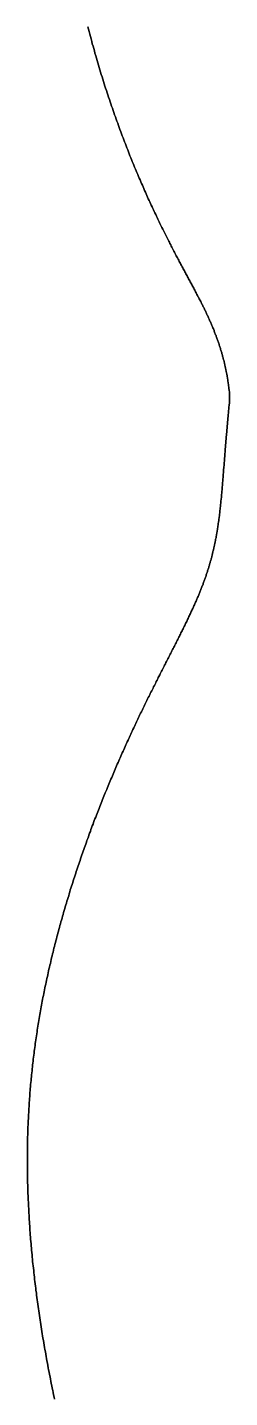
# Model space of a CAD drawing. Header units: inches. Extents: x 130170 to 284068, y 377793 to 804530.
# Drawn here: x 248944.4 to 248961.9, y 748401.9 to 748520.1 of the extents above; entities that cross this region are included whole.
import ezdxf

# ---------------------------------------------------------------- set-up
doc = ezdxf.new("R2010")
doc.units = ezdxf.units.IN
doc.header["$MEASUREMENT"] = 0
doc.layers.add('muni_il', color=7, linetype='Continuous')

msp = doc.modelspace()

# ---------------------------------------------------------------- linework, layer by layer
at = {"layer": 'muni_il'}
for points in [[(248949.65, 748520.16), (248949.71, 748519.96), (248949.71, 748519.95), (248949.76, 748519.74), (248949.82, 748519.53), (248949.87, 748519.32), (248949.93, 748519.11), (248949.99, 748518.9), (248950.04, 748518.69), (248950.1, 748518.49), (248950.16, 748518.28), (248950.22, 748518.07), (248950.27, 748517.87), (248950.33, 748517.66), (248950.39, 748517.46), (248950.45, 748517.25), (248950.51, 748517.05), (248950.57, 748516.85), (248950.63, 748516.65), (248950.69, 748516.44), (248950.75, 748516.24), (248950.81, 748516.04), (248950.88, 748515.84), (248950.94, 748515.65), (248951, 748515.45), (248951.06, 748515.25), (248951.13, 748515.05), (248951.19, 748514.86), (248951.25, 748514.66), (248951.32, 748514.47), (248951.38, 748514.28), (248951.44, 748514.08), (248951.51, 748513.89), (248951.57, 748513.7), (248951.64, 748513.51), (248951.7, 748513.32), (248951.77, 748513.13), (248951.83, 748512.94), (248951.9, 748512.76), (248951.96, 748512.57), (248952.03, 748512.39), (248952.09, 748512.2), (248952.16, 748512.02), (248952.23, 748511.84), (248952.29, 748511.65), (248952.36, 748511.47), (248952.42, 748511.29), (248952.49, 748511.11), (248952.56, 748510.94), (248952.62, 748510.76), (248952.69, 748510.58), (248952.76, 748510.41), (248952.82, 748510.23), (248952.89, 748510.06), (248952.96, 748509.89), (248953.02, 748509.71), (248953.09, 748509.54), (248953.16, 748509.37), (248953.23, 748509.21), (248953.29, 748509.04), (248953.36, 748508.87), (248953.43, 748508.71), (248953.49, 748508.54), (248953.56, 748508.38), (248953.63, 748508.22), (248953.69, 748508.05), (248953.76, 748507.89), (248953.83, 748507.73), (248953.89, 748507.58), (248953.96, 748507.42), (248954.03, 748507.26), (248954.09, 748507.11), (248954.16, 748506.95), (248954.22, 748506.8), (248954.29, 748506.65), (248954.36, 748506.5), (248954.42, 748506.35), (248954.49, 748506.2), (248954.55, 748506.05), (248954.62, 748505.9), (248954.68, 748505.76), (248954.75, 748505.61), (248954.81, 748505.47), (248954.87, 748505.33), (248954.94, 748505.19), (248955, 748505.05), (248955.07, 748504.91), (248955.13, 748504.77), (248955.19, 748504.63), (248955.26, 748504.5), (248955.32, 748504.36), (248955.38, 748504.23), (248955.44, 748504.1), (248955.51, 748503.97), (248955.57, 748503.84), (248955.63, 748503.71), (248955.69, 748503.58), (248955.75, 748503.45), (248955.81, 748503.33), (248955.87, 748503.2), (248955.93, 748503.08), (248955.99, 748502.96), (248956.05, 748502.84), (248956.11, 748502.71), (248956.17, 748502.6), (248956.23, 748502.48), (248956.29, 748502.36), (248956.34, 748502.24), (248956.4, 748502.13), (248956.46, 748502.01), (248956.52, 748501.9), (248956.57, 748501.79), (248956.63, 748501.68), (248956.69, 748501.57), (248956.74, 748501.46), (248956.8, 748501.35), (248956.85, 748501.24), (248956.91, 748501.14), (248956.96, 748501.03), (248957.02, 748500.93), (248957.07, 748500.82), (248957.12, 748500.72), (248957.18, 748500.62), (248957.23, 748500.52), (248957.28, 748500.42), (248957.33, 748500.32), (248957.39, 748500.22), (248957.44, 748500.12), (248957.49, 748500.03), (248957.54, 748499.93), (248957.59, 748499.84), (248957.64, 748499.74), (248957.69, 748499.65), (248957.74, 748499.56), (248957.79, 748499.46), (248957.84, 748499.37), (248957.88, 748499.28), (248957.93, 748499.19), (248957.98, 748499.1), (248958.03, 748499.02), (248958.07, 748498.93), (248958.12, 748498.84), (248958.17, 748498.76), (248958.21, 748498.67), (248958.26, 748498.59), (248958.31, 748498.5), (248958.35, 748498.42), (248958.4, 748498.33), (248958.44, 748498.25), (248958.48, 748498.17), (248958.53, 748498.09), (248958.57, 748498.01), (248958.62, 748497.93), (248958.66, 748497.85), (248958.7, 748497.77), (248958.74, 748497.69), (248958.79, 748497.61), (248958.83, 748497.53), (248958.87, 748497.45), (248958.91, 748497.37), (248958.95, 748497.3), (248958.99, 748497.22), (248959.03, 748497.14), (248959.07, 748497.07), (248959.11, 748496.99), (248959.15, 748496.91), (248959.19, 748496.84), (248959.23, 748496.76), (248959.27, 748496.69), (248959.31, 748496.61), (248959.35, 748496.54), (248959.39, 748496.46), (248959.42, 748496.39), (248959.46, 748496.32), (248959.5, 748496.24), (248959.54, 748496.17), (248959.57, 748496.1), (248959.61, 748496.02), (248959.65, 748495.95), (248959.68, 748495.88), (248959.72, 748495.8), (248959.75, 748495.73), (248959.79, 748495.66), (248959.82, 748495.58), (248959.86, 748495.51), (248959.89, 748495.44), (248959.93, 748495.36), (248959.96, 748495.29), (248960, 748495.22), (248960.03, 748495.15), (248960.06, 748495.07), (248960.1, 748495), (248960.13, 748494.93), (248960.16, 748494.85), (248960.19, 748494.78), (248960.23, 748494.71), (248960.26, 748494.63), (248960.29, 748494.56), (248960.32, 748494.49), (248960.35, 748494.41), (248960.38, 748494.34), (248960.42, 748494.27), (248960.45, 748494.19), (248960.48, 748494.12), (248960.51, 748494.05), (248960.54, 748493.97), (248960.56, 748493.9), (248960.59, 748493.83), (248960.62, 748493.75), (248960.65, 748493.68), (248960.68, 748493.6), (248960.71, 748493.53), (248960.73, 748493.46), (248960.76, 748493.38), (248960.79, 748493.31), (248960.82, 748493.23), (248960.84, 748493.16), (248960.87, 748493.09), (248960.89, 748493.01), (248960.92, 748492.94), (248960.95, 748492.86), (248960.97, 748492.79), (248960.99, 748492.71), (248961.02, 748492.64), (248961.04, 748492.57), (248961.07, 748492.49), (248961.09, 748492.42), (248961.11, 748492.34), (248961.13, 748492.27), (248961.16, 748492.19), (248961.18, 748492.12), (248961.2, 748492.05), (248961.22, 748491.97), (248961.24, 748491.9), (248961.26, 748491.83), (248961.28, 748491.75), (248961.3, 748491.68), (248961.32, 748491.61), (248961.34, 748491.53), (248961.36, 748491.46), (248961.38, 748491.39), (248961.4, 748491.32), (248961.41, 748491.24), (248961.43, 748491.17), (248961.45, 748491.1), (248961.46, 748491.03), (248961.48, 748490.96), (248961.5, 748490.89), (248961.51, 748490.82), (248961.53, 748490.75), (248961.54, 748490.68), (248961.55, 748490.62), (248961.57, 748490.55), (248961.58, 748490.48), (248961.6, 748490.41), (248961.61, 748490.35), (248961.62, 748490.28), (248961.63, 748490.22), (248961.65, 748490.16), (248961.66, 748490.09), (248961.67, 748490.03), (248961.68, 748489.97), (248961.69, 748489.91), (248961.7, 748489.85), (248961.71, 748489.79), (248961.72, 748489.73), (248961.73, 748489.67), (248961.74, 748489.62), (248961.74, 748489.56), (248961.75, 748489.51), (248961.76, 748489.46), (248961.77, 748489.4), (248961.78, 748489.35), (248961.78, 748489.3), (248961.79, 748489.25), (248961.8, 748489.21), (248961.8, 748489.16), (248961.81, 748489.12), (248961.81, 748489.07), (248961.82, 748489.03), (248961.82, 748488.99), (248961.83, 748488.95), (248961.83, 748488.92), (248961.84, 748488.88), (248961.84, 748488.85), (248961.85, 748488.81), (248961.85, 748488.78), (248961.85, 748488.75), (248961.86, 748488.72), (248961.86, 748488.7), (248961.86, 748488.67), (248961.86, 748488.65), (248961.87, 748488.63), (248961.87, 748488.61), (248961.87, 748488.59), (248961.87, 748488.57), (248961.87, 748488.55), (248961.88, 748488.54), (248961.88, 748488.53), (248961.88, 748488.51), (248961.88, 748488.5), (248961.88, 748488.5), (248961.88, 748488.49), (248961.88, 748488.48), (248961.88, 748488.47), (248961.88, 748488.47), (248961.88, 748488.47), (248961.88, 748488.46), (248961.88, 748488.46), (248961.88, 748488.46), (248961.86, 748487.7), (248961.86, 748487.65), (248961.85, 748487.62), (248961.85, 748487.59), (248961.85, 748487.55), (248961.84, 748487.51), (248961.84, 748487.47), (248961.83, 748487.42), (248961.83, 748487.37), (248961.83, 748487.32), (248961.82, 748487.26), (248961.81, 748487.21), (248961.81, 748487.15), (248961.8, 748487.09), (248961.8, 748487.02), (248961.79, 748486.96), (248961.78, 748486.89), (248961.78, 748486.82), (248961.77, 748486.75), (248961.76, 748486.67), (248961.76, 748486.6), (248961.75, 748486.52), (248961.74, 748486.44), (248961.74, 748486.37), (248961.73, 748486.28), (248961.72, 748486.2), (248961.71, 748486.12), (248961.71, 748486.04), (248961.7, 748485.95), (248961.69, 748485.87), (248961.68, 748485.78), (248961.68, 748485.7), (248961.67, 748485.61), (248961.66, 748485.52), (248961.65, 748485.44), (248961.65, 748485.35), (248961.64, 748485.26), (248961.63, 748485.17), (248961.62, 748485.09), (248961.61, 748485), (248961.61, 748484.91), (248961.6, 748484.82), (248961.59, 748484.74), (248961.59, 748484.65), (248961.58, 748484.56), (248961.57, 748484.47), (248961.56, 748484.39), (248961.56, 748484.3), (248961.55, 748484.22), (248961.54, 748484.13), (248961.54, 748484.04), (248961.53, 748483.96), (248961.52, 748483.88), (248961.51, 748483.79), (248961.51, 748483.71), (248961.5, 748483.63), (248961.49, 748483.54), (248961.49, 748483.46), (248961.48, 748483.38), (248961.47, 748483.3), (248961.47, 748483.22), (248961.46, 748483.14), (248961.46, 748483.06), (248961.45, 748482.98), (248961.44, 748482.91), (248961.44, 748482.83), (248961.43, 748482.75), (248961.43, 748482.68), (248961.42, 748482.6), (248961.41, 748482.53), (248961.41, 748482.45), (248961.4, 748482.38), (248961.4, 748482.31), (248961.39, 748482.23), (248961.39, 748482.16), (248961.38, 748482.09), (248961.37, 748482.02), (248961.37, 748481.95), (248961.36, 748481.88), (248961.36, 748481.81), (248961.35, 748481.74), (248961.35, 748481.67), (248961.34, 748481.61), (248961.34, 748481.54), (248961.33, 748481.47), (248961.33, 748481.41), (248961.32, 748481.34), (248961.32, 748481.27), (248961.31, 748481.21), (248961.31, 748481.14), (248961.3, 748481.08), (248961.29, 748481.01), (248961.29, 748480.95), (248961.28, 748480.89), (248961.28, 748480.82), (248961.27, 748480.76), (248961.27, 748480.7), (248961.26, 748480.63), (248961.26, 748480.57), (248961.25, 748480.51), (248961.25, 748480.45), (248961.24, 748480.39), (248961.24, 748480.32), (248961.23, 748480.26), (248961.23, 748480.2), (248961.22, 748480.14), (248961.22, 748480.08), (248961.21, 748480.02), (248961.21, 748479.96), (248961.2, 748479.9), (248961.19, 748479.84), (248961.19, 748479.78), (248961.18, 748479.72), (248961.18, 748479.66), (248961.17, 748479.6), (248961.17, 748479.54), (248961.16, 748479.48), (248961.16, 748479.42), (248961.15, 748479.36), (248961.14, 748479.3), (248961.14, 748479.24), (248961.13, 748479.18), (248961.13, 748479.12), (248961.12, 748479.06), (248961.11, 748479), (248961.11, 748478.94), (248961.1, 748478.88), (248961.09, 748478.82), (248961.09, 748478.76), (248961.08, 748478.7), (248961.07, 748478.64), (248961.07, 748478.58), (248961.06, 748478.52), (248961.05, 748478.46), (248961.05, 748478.4), (248961.04, 748478.34), (248961.03, 748478.27), (248961.03, 748478.21), (248961.02, 748478.15), (248961.01, 748478.09), (248961, 748478.03), (248961, 748477.97), (248960.99, 748477.91), (248960.98, 748477.85), (248960.97, 748477.79), (248960.96, 748477.73), (248960.96, 748477.66), (248960.95, 748477.6), (248960.94, 748477.54), (248960.93, 748477.48), (248960.92, 748477.42), (248960.91, 748477.35), (248960.9, 748477.29), (248960.9, 748477.23), (248960.89, 748477.17), (248960.88, 748477.11), (248960.87, 748477.04), (248960.86, 748476.98), (248960.85, 748476.92), (248960.84, 748476.85), (248960.83, 748476.79), (248960.82, 748476.73), (248960.81, 748476.66), (248960.8, 748476.6), (248960.79, 748476.54), (248960.77, 748476.47), (248960.76, 748476.41), (248960.75, 748476.35), (248960.74, 748476.28), (248960.73, 748476.22), (248960.72, 748476.15), (248960.71, 748476.09), (248960.69, 748476.02), (248960.68, 748475.96), (248960.67, 748475.89), (248960.66, 748475.83), (248960.64, 748475.76), (248960.63, 748475.7), (248960.62, 748475.63), (248960.6, 748475.57), (248960.59, 748475.5), (248960.57, 748475.44), (248960.56, 748475.37), (248960.55, 748475.3), (248960.53, 748475.24), (248960.52, 748475.17), (248960.5, 748475.1), (248960.49, 748475.04), (248960.47, 748474.97), (248960.45, 748474.9), (248960.44, 748474.84), (248960.42, 748474.77), (248960.41, 748474.7), (248960.39, 748474.63), (248960.37, 748474.57), (248960.35, 748474.5), (248960.34, 748474.43), (248960.32, 748474.36), (248960.3, 748474.29), (248960.28, 748474.23), (248960.26, 748474.16), (248960.24, 748474.09), (248960.22, 748474.02), (248960.2, 748473.95), (248960.18, 748473.88), (248960.16, 748473.81), (248960.14, 748473.74), (248960.12, 748473.67), (248960.1, 748473.6), (248960.08, 748473.53), (248960.06, 748473.46), (248960.04, 748473.39), (248960.01, 748473.32), (248959.99, 748473.25), (248959.97, 748473.18), (248959.95, 748473.11), (248959.92, 748473.04), (248959.9, 748472.97), (248959.87, 748472.89), (248959.85, 748472.82), (248959.82, 748472.75), (248959.8, 748472.68), (248959.77, 748472.61), (248959.75, 748472.53), (248959.72, 748472.46), (248959.7, 748472.39), (248959.67, 748472.31), (248959.64, 748472.24), (248959.61, 748472.16), (248959.59, 748472.09), (248959.56, 748472.02), (248959.53, 748471.94), (248959.5, 748471.87), (248959.47, 748471.79), (248959.44, 748471.72), (248959.41, 748471.64), (248959.38, 748471.56), (248959.35, 748471.49), (248959.32, 748471.41), (248959.29, 748471.33), (248959.26, 748471.26), (248959.22, 748471.18), (248959.19, 748471.1), (248959.16, 748471.02), (248959.12, 748470.95), (248959.09, 748470.87), (248959.06, 748470.79), (248959.02, 748470.71), (248958.99, 748470.63), (248958.95, 748470.55), (248958.92, 748470.47), (248958.88, 748470.39), (248958.85, 748470.31), (248958.81, 748470.23), (248958.77, 748470.14), (248958.74, 748470.06), (248958.7, 748469.98), (248958.66, 748469.9), (248958.62, 748469.81), (248958.58, 748469.73), (248958.54, 748469.65), (248958.5, 748469.56), (248958.46, 748469.48), (248958.42, 748469.39), (248958.38, 748469.31), (248958.34, 748469.22), (248958.3, 748469.14), (248958.26, 748469.05), (248958.22, 748468.96), (248958.18, 748468.88), (248958.13, 748468.79), (248958.09, 748468.7), (248958.05, 748468.61), (248958.01, 748468.52), (248957.96, 748468.43), (248957.92, 748468.34), (248957.87, 748468.25), (248957.83, 748468.16), (248957.78, 748468.07), (248957.74, 748467.98), (248957.69, 748467.89), (248957.64, 748467.79), (248957.6, 748467.7), (248957.55, 748467.61), (248957.5, 748467.51), (248957.46, 748467.42), (248957.41, 748467.33), (248957.36, 748467.23), (248957.31, 748467.13), (248957.26, 748467.04), (248957.21, 748466.94), (248957.17, 748466.84), (248957.12, 748466.75), (248957.07, 748466.65), (248957.02, 748466.55), (248956.97, 748466.45), (248956.91, 748466.35), (248956.86, 748466.25), (248956.81, 748466.15), (248956.76, 748466.05), (248956.71, 748465.95), (248956.66, 748465.85), (248956.6, 748465.74), (248956.55, 748465.64), (248956.5, 748465.54), (248956.45, 748465.43), (248956.39, 748465.33), (248956.34, 748465.22), (248956.28, 748465.12), (248956.23, 748465.01), (248956.18, 748464.91), (248956.12, 748464.8), (248956.07, 748464.69), (248956.01, 748464.58), (248955.96, 748464.47), (248955.9, 748464.36), (248955.85, 748464.26), (248955.79, 748464.14), (248955.73, 748464.03), (248955.68, 748463.92), (248955.62, 748463.81), (248955.56, 748463.7), (248955.51, 748463.59), (248955.45, 748463.47), (248955.39, 748463.36), (248955.33, 748463.24), (248955.28, 748463.13), (248955.22, 748463.01), (248955.16, 748462.9), (248955.1, 748462.78), (248955.04, 748462.66), (248954.99, 748462.54), (248954.93, 748462.43), (248954.87, 748462.31), (248954.81, 748462.19), (248954.75, 748462.07), (248954.69, 748461.95), (248954.63, 748461.83), (248954.57, 748461.71), (248954.51, 748461.58), (248954.45, 748461.46), (248954.39, 748461.34), (248954.33, 748461.21), (248954.27, 748461.09), (248954.21, 748460.96), (248954.15, 748460.84), (248954.09, 748460.71), (248954.03, 748460.59), (248953.97, 748460.46), (248953.91, 748460.33), (248953.85, 748460.21), (248953.79, 748460.08), (248953.73, 748459.95), (248953.67, 748459.82), (248953.61, 748459.69), (248953.54, 748459.56), (248953.48, 748459.43), (248953.42, 748459.3), (248953.36, 748459.16), (248953.3, 748459.03), (248953.24, 748458.9), (248953.18, 748458.77), (248953.12, 748458.63), (248953.05, 748458.5), (248952.99, 748458.36), (248952.93, 748458.23), (248952.87, 748458.09), (248952.81, 748457.96), (248952.75, 748457.82), (248952.69, 748457.68), (248952.62, 748457.54), (248952.56, 748457.41), (248952.5, 748457.27), (248952.44, 748457.13), (248952.38, 748456.99), (248952.32, 748456.85), (248952.26, 748456.71), (248952.19, 748456.57), (248952.13, 748456.43), (248952.07, 748456.28), (248952.01, 748456.14), (248951.95, 748456), (248951.89, 748455.86), (248951.83, 748455.71), (248951.77, 748455.57), (248951.71, 748455.42), (248951.64, 748455.28), (248951.58, 748455.13), (248951.52, 748454.99), (248951.46, 748454.84), (248951.4, 748454.7), (248951.34, 748454.55), (248951.28, 748454.4), (248951.22, 748454.26), (248951.16, 748454.11), (248951.1, 748453.96), (248951.04, 748453.81), (248950.98, 748453.66), (248950.92, 748453.51), (248950.86, 748453.36), (248950.8, 748453.21), (248950.74, 748453.06), (248950.68, 748452.91), (248950.62, 748452.76), (248950.56, 748452.61), (248950.51, 748452.46), (248950.45, 748452.31), (248950.39, 748452.16), (248950.33, 748452), (248950.27, 748451.85), (248950.21, 748451.7), (248950.15, 748451.54), (248950.1, 748451.39), (248950.04, 748451.24), (248949.98, 748451.08), (248949.92, 748450.93), (248949.87, 748450.77), (248949.81, 748450.62), (248949.75, 748450.46), (248949.7, 748450.31), (248949.64, 748450.15), (248949.58, 748450), (248949.53, 748449.84), (248949.47, 748449.68), (248949.42, 748449.53), (248949.36, 748449.37), (248949.3, 748449.21), (248949.25, 748449.06), (248949.19, 748448.9), (248949.14, 748448.74), (248949.09, 748448.58), (248949.03, 748448.42), (248948.98, 748448.27), (248948.92, 748448.11), (248948.87, 748447.95), (248948.82, 748447.79), (248948.76, 748447.63), (248948.71, 748447.47), (248948.66, 748447.31), (248948.61, 748447.16), (248948.55, 748447), (248948.5, 748446.84), (248948.45, 748446.68), (248948.4, 748446.52), (248948.35, 748446.36), (248948.3, 748446.2), (248948.25, 748446.04), (248948.2, 748445.88), (248948.14, 748445.72), (248948.1, 748445.55), (248948.05, 748445.39), (248948, 748445.23), (248947.95, 748445.07), (248947.9, 748444.91), (248947.85, 748444.75), (248947.8, 748444.59), (248947.75, 748444.43), (248947.71, 748444.27), (248947.66, 748444.11), (248947.61, 748443.94), (248947.56, 748443.78), (248947.52, 748443.62), (248947.47, 748443.46), (248947.43, 748443.3), (248947.38, 748443.13), (248947.33, 748442.97), (248947.29, 748442.81), (248947.24, 748442.65), (248947.2, 748442.49), (248947.16, 748442.32), (248947.11, 748442.16), (248947.07, 748442), (248947.03, 748441.84), (248946.98, 748441.67), (248946.94, 748441.51), (248946.9, 748441.35), (248946.86, 748441.19), (248946.81, 748441.02), (248946.77, 748440.86), (248946.73, 748440.7), (248946.69, 748440.54), (248946.65, 748440.37), (248946.61, 748440.21), (248946.57, 748440.05), (248946.53, 748439.88), (248946.49, 748439.72), (248946.45, 748439.56), (248946.42, 748439.39), (248946.38, 748439.23), (248946.34, 748439.07), (248946.3, 748438.9), (248946.27, 748438.74), (248946.23, 748438.58), (248946.19, 748438.41), (248946.16, 748438.25), (248946.12, 748438.09), (248946.09, 748437.92), (248946.05, 748437.76), (248946.02, 748437.6), (248945.98, 748437.43), (248945.95, 748437.27), (248945.91, 748437.1), (248945.88, 748436.94), (248945.85, 748436.78), (248945.82, 748436.61), (248945.78, 748436.45), (248945.75, 748436.28), (248945.72, 748436.12), (248945.69, 748435.95), (248945.66, 748435.79), (248945.63, 748435.63), (248945.6, 748435.46), (248945.57, 748435.3), (248945.54, 748435.13), (248945.51, 748434.97), (248945.48, 748434.8), (248945.45, 748434.63), (248945.43, 748434.47), (248945.4, 748434.3), (248945.37, 748434.14), (248945.35, 748433.97), (248945.32, 748433.81), (248945.29, 748433.64), (248945.27, 748433.48), (248945.24, 748433.31), (248945.22, 748433.14), (248945.19, 748432.98), (248945.17, 748432.81), (248945.15, 748432.64), (248945.12, 748432.48), (248945.1, 748432.31), (248945.08, 748432.14), (248945.05, 748431.97), (248945.03, 748431.81), (248945.01, 748431.64), (248944.99, 748431.47), (248944.97, 748431.3), (248944.95, 748431.14), (248944.93, 748430.97), (248944.91, 748430.8), (248944.89, 748430.63), (248944.87, 748430.46), (248944.85, 748430.29), (248944.84, 748430.12), (248944.82, 748429.96), (248944.8, 748429.79), (248944.78, 748429.62), (248944.77, 748429.45), (248944.75, 748429.28), (248944.74, 748429.11), (248944.72, 748428.94), (248944.71, 748428.76), (248944.69, 748428.59), (248944.68, 748428.42), (248944.66, 748428.25), (248944.65, 748428.08), (248944.64, 748427.91), (248944.62, 748427.74), (248944.61, 748427.56), (248944.6, 748427.39), (248944.59, 748427.22), (248944.58, 748427.04), (248944.57, 748426.87), (248944.56, 748426.7), (248944.55, 748426.52), (248944.54, 748426.35), (248944.53, 748426.18), (248944.52, 748426), (248944.51, 748425.83), (248944.51, 748425.65), (248944.5, 748425.48), (248944.49, 748425.3), (248944.49, 748425.13), (248944.48, 748424.95), (248944.47, 748424.77), (248944.47, 748424.6), (248944.46, 748424.42), (248944.46, 748424.24), (248944.46, 748424.07), (248944.45, 748423.89), (248944.45, 748423.71), (248944.45, 748423.53), (248944.44, 748423.35), (248944.44, 748423.17), (248944.44, 748422.99), (248944.44, 748422.82), (248944.44, 748422.64), (248944.44, 748422.46), (248944.44, 748422.28), (248944.44, 748422.09), (248944.44, 748421.91), (248944.44, 748421.73), (248944.44, 748421.55), (248944.45, 748421.37), (248944.45, 748421.19), (248944.45, 748421.01), (248944.45, 748420.82), (248944.46, 748420.64), (248944.46, 748420.46), (248944.47, 748420.27), (248944.47, 748420.09), (248944.48, 748419.91), (248944.48, 748419.72), (248944.49, 748419.54), (248944.5, 748419.35), (248944.5, 748419.17), (248944.51, 748418.98), (248944.52, 748418.8), (248944.53, 748418.61), (248944.54, 748418.42), (248944.55, 748418.24), (248944.56, 748418.05), (248944.57, 748417.86), (248944.58, 748417.68), (248944.59, 748417.49), (248944.6, 748417.3), (248944.61, 748417.11), (248944.62, 748416.92), (248944.64, 748416.74), (248944.65, 748416.55), (248944.66, 748416.36), (248944.68, 748416.17), (248944.69, 748415.98), (248944.71, 748415.79), (248944.72, 748415.6), (248944.74, 748415.41), (248944.75, 748415.22), (248944.77, 748415.03), (248944.79, 748414.84), (248944.8, 748414.65), (248944.82, 748414.45), (248944.84, 748414.26), (248944.86, 748414.07), (248944.88, 748413.88), (248944.89, 748413.69), (248944.91, 748413.49), (248944.93, 748413.3), (248944.96, 748413.11), (248944.98, 748412.92), (248945, 748412.72), (248945.02, 748412.53), (248945.04, 748412.34), (248945.06, 748412.14), (248945.09, 748411.95), (248945.11, 748411.75), (248945.13, 748411.56), (248945.16, 748411.37), (248945.18, 748411.17), (248945.21, 748410.98), (248945.23, 748410.78), (248945.26, 748410.59), (248945.28, 748410.39), (248945.31, 748410.2), (248945.34, 748410), (248945.36, 748409.81), (248945.39, 748409.61), (248945.42, 748409.42), (248945.45, 748409.22), (248945.48, 748409.03), (248945.51, 748408.83), (248945.54, 748408.63), (248945.57, 748408.44), (248945.6, 748408.24), (248945.63, 748408.05), (248945.66, 748407.85), (248945.69, 748407.66), (248945.72, 748407.46), (248945.75, 748407.26), (248945.78, 748407.07), (248945.82, 748406.87), (248945.85, 748406.68), (248945.88, 748406.48), (248945.92, 748406.28), (248945.95, 748406.09), (248945.99, 748405.89), (248946.02, 748405.7), (248946.06, 748405.5), (248946.09, 748405.31), (248946.13, 748405.11), (248946.16, 748404.91), (248946.2, 748404.72), (248946.24, 748404.52), (248946.27, 748404.33), (248946.31, 748404.13), (248946.35, 748403.94), (248946.39, 748403.74), (248946.42, 748403.55), (248946.46, 748403.35), (248946.5, 748403.16), (248946.54, 748402.96), (248946.58, 748402.77), (248946.62, 748402.57), (248946.66, 748402.38), (248946.7, 748402.19), (248946.74, 748401.99), (248946.78, 748401.8)], [(248946.78, 748401.8), (248946.74, 748401.99), (248946.7, 748402.19), (248946.66, 748402.38), (248946.62, 748402.57), (248946.58, 748402.77), (248946.54, 748402.96), (248946.5, 748403.16), (248946.46, 748403.35), (248946.42, 748403.55), (248946.39, 748403.74), (248946.35, 748403.94), (248946.31, 748404.13), (248946.27, 748404.33), (248946.24, 748404.52), (248946.2, 748404.72), (248946.16, 748404.91), (248946.13, 748405.11), (248946.09, 748405.31), (248946.06, 748405.5), (248946.02, 748405.7), (248945.99, 748405.89), (248945.95, 748406.09), (248945.92, 748406.28), (248945.88, 748406.48), (248945.85, 748406.68), (248945.82, 748406.87), (248945.78, 748407.07), (248945.75, 748407.26), (248945.72, 748407.46), (248945.69, 748407.66), (248945.66, 748407.85), (248945.63, 748408.05), (248945.6, 748408.24), (248945.57, 748408.44), (248945.54, 748408.63), (248945.51, 748408.83), (248945.48, 748409.03), (248945.45, 748409.22), (248945.42, 748409.42), (248945.39, 748409.61), (248945.36, 748409.81), (248945.34, 748410), (248945.31, 748410.2), (248945.28, 748410.39), (248945.26, 748410.59), (248945.23, 748410.78), (248945.21, 748410.98), (248945.18, 748411.17), (248945.16, 748411.37), (248945.13, 748411.56), (248945.11, 748411.75), (248945.09, 748411.95), (248945.06, 748412.14), (248945.04, 748412.34), (248945.02, 748412.53), (248945, 748412.72), (248944.98, 748412.92), (248944.96, 748413.11), (248944.93, 748413.3), (248944.91, 748413.49), (248944.89, 748413.69), (248944.88, 748413.88), (248944.86, 748414.07), (248944.84, 748414.26), (248944.82, 748414.45), (248944.8, 748414.65), (248944.79, 748414.84), (248944.77, 748415.03), (248944.75, 748415.22), (248944.74, 748415.41), (248944.72, 748415.6), (248944.71, 748415.79), (248944.69, 748415.98), (248944.68, 748416.17), (248944.66, 748416.36), (248944.65, 748416.55), (248944.64, 748416.74), (248944.62, 748416.92), (248944.61, 748417.11), (248944.6, 748417.3), (248944.59, 748417.49), (248944.58, 748417.68), (248944.57, 748417.86), (248944.56, 748418.05), (248944.55, 748418.24), (248944.54, 748418.42), (248944.53, 748418.61), (248944.52, 748418.8), (248944.51, 748418.98), (248944.5, 748419.17), (248944.5, 748419.35), (248944.49, 748419.54), (248944.48, 748419.72), (248944.48, 748419.91), (248944.47, 748420.09), (248944.47, 748420.27), (248944.46, 748420.46), (248944.46, 748420.64), (248944.45, 748420.82), (248944.45, 748421.01), (248944.45, 748421.19), (248944.45, 748421.37), (248944.44, 748421.55), (248944.44, 748421.73), (248944.44, 748421.91), (248944.44, 748422.09), (248944.44, 748422.28), (248944.44, 748422.46), (248944.44, 748422.64), (248944.44, 748422.82), (248944.44, 748422.99), (248944.44, 748423.17), (248944.44, 748423.35), (248944.45, 748423.53), (248944.45, 748423.71), (248944.45, 748423.89), (248944.46, 748424.07), (248944.46, 748424.24), (248944.46, 748424.42), (248944.47, 748424.6), (248944.47, 748424.77), (248944.48, 748424.95), (248944.49, 748425.13), (248944.49, 748425.3), (248944.5, 748425.48), (248944.51, 748425.65), (248944.51, 748425.83), (248944.52, 748426), (248944.53, 748426.18), (248944.54, 748426.35), (248944.55, 748426.52), (248944.56, 748426.7), (248944.57, 748426.87), (248944.58, 748427.04), (248944.59, 748427.22), (248944.6, 748427.39), (248944.61, 748427.56), (248944.62, 748427.74), (248944.64, 748427.91), (248944.65, 748428.08), (248944.66, 748428.25), (248944.68, 748428.42), (248944.69, 748428.59), (248944.71, 748428.76), (248944.72, 748428.94), (248944.74, 748429.11), (248944.75, 748429.28), (248944.77, 748429.45), (248944.78, 748429.62), (248944.8, 748429.79), (248944.82, 748429.96), (248944.84, 748430.12), (248944.85, 748430.29), (248944.87, 748430.46), (248944.89, 748430.63), (248944.91, 748430.8), (248944.93, 748430.97), (248944.95, 748431.14), (248944.97, 748431.3), (248944.99, 748431.47), (248945.01, 748431.64), (248945.03, 748431.81), (248945.05, 748431.97), (248945.08, 748432.14), (248945.1, 748432.31), (248945.12, 748432.48), (248945.15, 748432.64), (248945.17, 748432.81), (248945.19, 748432.98), (248945.22, 748433.14), (248945.24, 748433.31), (248945.27, 748433.48), (248945.29, 748433.64), (248945.32, 748433.81), (248945.35, 748433.97), (248945.37, 748434.14), (248945.4, 748434.3), (248945.43, 748434.47), (248945.45, 748434.63), (248945.48, 748434.8), (248945.51, 748434.97), (248945.54, 748435.13), (248945.57, 748435.3), (248945.6, 748435.46), (248945.63, 748435.63), (248945.66, 748435.79), (248945.69, 748435.95), (248945.72, 748436.12), (248945.75, 748436.28), (248945.78, 748436.45), (248945.82, 748436.61), (248945.85, 748436.78), (248945.88, 748436.94), (248945.91, 748437.1), (248945.95, 748437.27), (248945.98, 748437.43), (248946.02, 748437.6), (248946.05, 748437.76), (248946.09, 748437.92), (248946.12, 748438.09), (248946.16, 748438.25), (248946.19, 748438.41), (248946.23, 748438.58), (248946.27, 748438.74), (248946.3, 748438.9), (248946.34, 748439.07), (248946.38, 748439.23), (248946.42, 748439.39), (248946.45, 748439.56), (248946.49, 748439.72), (248946.53, 748439.88), (248946.57, 748440.05), (248946.61, 748440.21), (248946.65, 748440.37), (248946.69, 748440.54), (248946.73, 748440.7), (248946.77, 748440.86), (248946.81, 748441.02), (248946.86, 748441.19), (248946.9, 748441.35), (248946.94, 748441.51), (248946.98, 748441.67), (248947.03, 748441.84), (248947.07, 748442), (248947.11, 748442.16), (248947.16, 748442.32), (248947.2, 748442.49), (248947.24, 748442.65), (248947.29, 748442.81), (248947.33, 748442.97), (248947.38, 748443.13), (248947.43, 748443.3), (248947.47, 748443.46), (248947.52, 748443.62), (248947.56, 748443.78), (248947.61, 748443.94), (248947.66, 748444.11), (248947.71, 748444.27), (248947.75, 748444.43), (248947.8, 748444.59), (248947.85, 748444.75), (248947.9, 748444.91), (248947.95, 748445.07), (248948, 748445.23), (248948.05, 748445.39), (248948.1, 748445.55), (248948.14, 748445.72), (248948.2, 748445.88), (248948.25, 748446.04), (248948.3, 748446.2), (248948.35, 748446.36), (248948.4, 748446.52), (248948.45, 748446.68), (248948.5, 748446.84), (248948.55, 748447), (248948.61, 748447.16), (248948.66, 748447.31), (248948.71, 748447.47), (248948.76, 748447.63), (248948.82, 748447.79), (248948.87, 748447.95), (248948.92, 748448.11), (248948.98, 748448.27), (248949.03, 748448.42), (248949.09, 748448.58), (248949.14, 748448.74), (248949.19, 748448.9), (248949.25, 748449.06), (248949.3, 748449.21), (248949.36, 748449.37), (248949.42, 748449.53), (248949.47, 748449.68), (248949.53, 748449.84), (248949.58, 748450), (248949.64, 748450.15), (248949.7, 748450.31), (248949.75, 748450.46), (248949.81, 748450.62), (248949.87, 748450.77), (248949.92, 748450.93), (248949.98, 748451.08), (248950.04, 748451.24), (248950.1, 748451.39), (248950.15, 748451.54), (248950.21, 748451.7), (248950.27, 748451.85), (248950.33, 748452), (248950.39, 748452.16), (248950.45, 748452.31), (248950.51, 748452.46), (248950.56, 748452.61), (248950.62, 748452.76), (248950.68, 748452.91), (248950.74, 748453.06), (248950.8, 748453.21), (248950.86, 748453.36), (248950.92, 748453.51), (248950.98, 748453.66), (248951.04, 748453.81), (248951.1, 748453.96), (248951.16, 748454.11), (248951.22, 748454.26), (248951.28, 748454.4), (248951.34, 748454.55), (248951.4, 748454.7), (248951.46, 748454.84), (248951.52, 748454.99), (248951.58, 748455.13), (248951.64, 748455.28), (248951.71, 748455.42), (248951.77, 748455.57), (248951.83, 748455.71), (248951.89, 748455.86), (248951.95, 748456), (248952.01, 748456.14), (248952.07, 748456.28), (248952.13, 748456.43), (248952.19, 748456.57), (248952.26, 748456.71), (248952.32, 748456.85), (248952.38, 748456.99), (248952.44, 748457.13), (248952.5, 748457.27), (248952.56, 748457.41), (248952.62, 748457.54), (248952.69, 748457.68), (248952.75, 748457.82), (248952.81, 748457.96), (248952.87, 748458.09), (248952.93, 748458.23), (248952.99, 748458.36), (248953.05, 748458.5), (248953.12, 748458.63), (248953.18, 748458.77), (248953.24, 748458.9), (248953.3, 748459.03), (248953.36, 748459.16), (248953.42, 748459.3), (248953.48, 748459.43), (248953.54, 748459.56), (248953.61, 748459.69), (248953.67, 748459.82), (248953.73, 748459.95), (248953.79, 748460.08), (248953.85, 748460.21), (248953.91, 748460.33), (248953.97, 748460.46), (248954.03, 748460.59), (248954.09, 748460.71), (248954.15, 748460.84), (248954.21, 748460.96), (248954.27, 748461.09), (248954.33, 748461.21), (248954.39, 748461.34), (248954.45, 748461.46), (248954.51, 748461.58), (248954.57, 748461.71), (248954.63, 748461.83), (248954.69, 748461.95), (248954.75, 748462.07), (248954.81, 748462.19), (248954.87, 748462.31), (248954.93, 748462.43), (248954.99, 748462.54), (248955.04, 748462.66), (248955.1, 748462.78), (248955.16, 748462.9), (248955.22, 748463.01), (248955.28, 748463.13), (248955.33, 748463.24), (248955.39, 748463.36), (248955.45, 748463.47), (248955.51, 748463.59), (248955.56, 748463.7), (248955.62, 748463.81), (248955.68, 748463.92), (248955.73, 748464.03), (248955.79, 748464.14), (248955.85, 748464.26), (248955.9, 748464.36), (248955.96, 748464.47), (248956.01, 748464.58), (248956.07, 748464.69), (248956.12, 748464.8), (248956.18, 748464.91), (248956.23, 748465.01), (248956.28, 748465.12), (248956.34, 748465.22), (248956.39, 748465.33), (248956.45, 748465.43), (248956.5, 748465.54), (248956.55, 748465.64), (248956.6, 748465.74), (248956.66, 748465.85), (248956.71, 748465.95), (248956.76, 748466.05), (248956.81, 748466.15), (248956.86, 748466.25), (248956.91, 748466.35), (248956.97, 748466.45), (248957.02, 748466.55), (248957.07, 748466.65), (248957.12, 748466.75), (248957.17, 748466.84), (248957.21, 748466.94), (248957.26, 748467.04), (248957.31, 748467.13), (248957.36, 748467.23), (248957.41, 748467.33), (248957.46, 748467.42), (248957.5, 748467.51), (248957.55, 748467.61), (248957.6, 748467.7), (248957.64, 748467.79), (248957.69, 748467.89), (248957.74, 748467.98), (248957.78, 748468.07), (248957.83, 748468.16), (248957.87, 748468.25), (248957.92, 748468.34), (248957.96, 748468.43), (248958.01, 748468.52), (248958.05, 748468.61), (248958.09, 748468.7), (248958.13, 748468.79), (248958.18, 748468.88), (248958.22, 748468.96), (248958.26, 748469.05), (248958.3, 748469.14), (248958.34, 748469.22), (248958.38, 748469.31), (248958.42, 748469.39), (248958.46, 748469.48), (248958.5, 748469.56), (248958.54, 748469.65), (248958.58, 748469.73), (248958.62, 748469.81), (248958.66, 748469.9), (248958.7, 748469.98), (248958.74, 748470.06), (248958.77, 748470.14), (248958.81, 748470.23), (248958.85, 748470.31), (248958.88, 748470.39), (248958.92, 748470.47), (248958.95, 748470.55), (248958.99, 748470.63), (248959.02, 748470.71), (248959.06, 748470.79), (248959.09, 748470.87), (248959.12, 748470.95), (248959.16, 748471.02), (248959.19, 748471.1), (248959.22, 748471.18), (248959.26, 748471.26), (248959.29, 748471.33), (248959.32, 748471.41), (248959.35, 748471.49), (248959.38, 748471.56), (248959.41, 748471.64), (248959.44, 748471.72), (248959.47, 748471.79), (248959.5, 748471.87), (248959.53, 748471.94), (248959.56, 748472.02), (248959.59, 748472.09), (248959.61, 748472.16), (248959.64, 748472.24), (248959.67, 748472.31), (248959.7, 748472.39), (248959.72, 748472.46), (248959.75, 748472.53), (248959.77, 748472.61), (248959.8, 748472.68), (248959.82, 748472.75), (248959.85, 748472.82), (248959.87, 748472.89), (248959.9, 748472.97), (248959.92, 748473.04), (248959.95, 748473.11), (248959.97, 748473.18), (248959.99, 748473.25), (248960.01, 748473.32), (248960.04, 748473.39), (248960.06, 748473.46), (248960.08, 748473.53), (248960.1, 748473.6), (248960.12, 748473.67), (248960.14, 748473.74), (248960.16, 748473.81), (248960.18, 748473.88), (248960.2, 748473.95), (248960.22, 748474.02), (248960.24, 748474.09), (248960.26, 748474.16), (248960.28, 748474.23), (248960.3, 748474.29), (248960.32, 748474.36), (248960.34, 748474.43), (248960.35, 748474.5), (248960.37, 748474.57), (248960.39, 748474.63), (248960.41, 748474.7), (248960.42, 748474.77), (248960.44, 748474.84), (248960.45, 748474.9), (248960.47, 748474.97), (248960.49, 748475.04), (248960.5, 748475.1), (248960.52, 748475.17), (248960.53, 748475.24), (248960.55, 748475.3), (248960.56, 748475.37), (248960.57, 748475.44), (248960.59, 748475.5), (248960.6, 748475.57), (248960.62, 748475.63), (248960.63, 748475.7), (248960.64, 748475.76), (248960.66, 748475.83), (248960.67, 748475.89), (248960.68, 748475.96), (248960.69, 748476.02), (248960.71, 748476.09), (248960.72, 748476.15), (248960.73, 748476.22), (248960.74, 748476.28), (248960.75, 748476.35), (248960.76, 748476.41), (248960.77, 748476.47), (248960.79, 748476.54), (248960.8, 748476.6), (248960.81, 748476.66), (248960.82, 748476.73), (248960.83, 748476.79), (248960.84, 748476.85), (248960.85, 748476.92), (248960.86, 748476.98), (248960.87, 748477.04), (248960.88, 748477.11), (248960.89, 748477.17), (248960.9, 748477.23), (248960.9, 748477.29), (248960.91, 748477.35), (248960.92, 748477.42), (248960.93, 748477.48), (248960.94, 748477.54), (248960.95, 748477.6), (248960.96, 748477.66), (248960.96, 748477.73), (248960.97, 748477.79), (248960.98, 748477.85), (248960.99, 748477.91), (248961, 748477.97), (248961, 748478.03), (248961.01, 748478.09), (248961.02, 748478.15), (248961.03, 748478.21), (248961.03, 748478.27), (248961.04, 748478.34), (248961.05, 748478.4), (248961.05, 748478.46), (248961.06, 748478.52), (248961.07, 748478.58), (248961.07, 748478.64), (248961.08, 748478.7), (248961.09, 748478.76), (248961.09, 748478.82), (248961.1, 748478.88), (248961.11, 748478.94), (248961.11, 748479), (248961.12, 748479.06), (248961.13, 748479.12), (248961.13, 748479.18), (248961.14, 748479.24), (248961.14, 748479.3), (248961.15, 748479.36), (248961.16, 748479.42), (248961.16, 748479.48), (248961.17, 748479.54), (248961.17, 748479.6), (248961.18, 748479.66), (248961.18, 748479.72), (248961.19, 748479.78), (248961.19, 748479.84), (248961.2, 748479.9), (248961.21, 748479.96), (248961.21, 748480.02), (248961.22, 748480.08), (248961.22, 748480.14), (248961.23, 748480.2), (248961.23, 748480.26), (248961.24, 748480.32), (248961.24, 748480.39), (248961.25, 748480.45), (248961.25, 748480.51), (248961.26, 748480.57), (248961.26, 748480.63), (248961.27, 748480.7), (248961.27, 748480.76), (248961.28, 748480.82), (248961.28, 748480.89), (248961.29, 748480.95), (248961.29, 748481.01), (248961.3, 748481.08), (248961.31, 748481.14), (248961.31, 748481.21), (248961.32, 748481.27), (248961.32, 748481.34), (248961.33, 748481.41), (248961.33, 748481.47), (248961.34, 748481.54), (248961.34, 748481.61), (248961.35, 748481.67), (248961.35, 748481.74), (248961.36, 748481.81), (248961.36, 748481.88), (248961.37, 748481.95), (248961.37, 748482.02), (248961.38, 748482.09), (248961.39, 748482.16), (248961.39, 748482.23), (248961.4, 748482.31), (248961.4, 748482.38), (248961.41, 748482.45), (248961.41, 748482.53), (248961.42, 748482.6), (248961.43, 748482.68), (248961.43, 748482.75), (248961.44, 748482.83), (248961.44, 748482.91), (248961.45, 748482.98), (248961.46, 748483.06), (248961.46, 748483.14), (248961.47, 748483.22), (248961.47, 748483.3), (248961.48, 748483.38), (248961.49, 748483.46), (248961.49, 748483.54), (248961.5, 748483.63), (248961.51, 748483.71), (248961.51, 748483.79), (248961.52, 748483.88), (248961.53, 748483.96), (248961.54, 748484.04), (248961.54, 748484.13), (248961.55, 748484.22), (248961.56, 748484.3), (248961.56, 748484.39), (248961.57, 748484.47), (248961.58, 748484.56), (248961.59, 748484.65), (248961.59, 748484.74), (248961.6, 748484.82), (248961.61, 748484.91), (248961.61, 748485), (248961.62, 748485.09), (248961.63, 748485.17), (248961.64, 748485.26), (248961.65, 748485.35), (248961.65, 748485.44), (248961.66, 748485.52), (248961.67, 748485.61), (248961.68, 748485.7), (248961.68, 748485.78), (248961.69, 748485.87), (248961.7, 748485.95), (248961.71, 748486.04), (248961.71, 748486.12), (248961.72, 748486.2), (248961.73, 748486.28), (248961.74, 748486.37), (248961.74, 748486.44), (248961.75, 748486.52), (248961.76, 748486.6), (248961.76, 748486.67), (248961.77, 748486.75), (248961.78, 748486.82), (248961.78, 748486.89), (248961.79, 748486.96), (248961.8, 748487.02), (248961.8, 748487.09), (248961.81, 748487.15), (248961.81, 748487.21), (248961.82, 748487.26), (248961.83, 748487.32), (248961.83, 748487.37), (248961.83, 748487.42), (248961.84, 748487.47), (248961.84, 748487.51), (248961.85, 748487.55), (248961.85, 748487.59), (248961.85, 748487.62), (248961.86, 748487.65), (248961.86, 748487.7), (248961.88, 748488.46), (248961.88, 748488.46), (248961.88, 748488.46), (248961.88, 748488.47), (248961.88, 748488.47), (248961.88, 748488.47), (248961.88, 748488.48), (248961.88, 748488.49), (248961.88, 748488.5), (248961.88, 748488.5), (248961.88, 748488.51), (248961.88, 748488.53), (248961.88, 748488.54), (248961.87, 748488.55), (248961.87, 748488.57), (248961.87, 748488.59), (248961.87, 748488.61), (248961.87, 748488.63), (248961.86, 748488.65), (248961.86, 748488.67), (248961.86, 748488.7), (248961.86, 748488.72), (248961.85, 748488.75), (248961.85, 748488.78), (248961.85, 748488.81), (248961.84, 748488.85), (248961.84, 748488.88), (248961.83, 748488.92), (248961.83, 748488.95), (248961.82, 748488.99), (248961.82, 748489.03), (248961.81, 748489.07), (248961.81, 748489.12), (248961.8, 748489.16), (248961.8, 748489.21), (248961.79, 748489.25), (248961.78, 748489.3), (248961.78, 748489.35), (248961.77, 748489.4), (248961.76, 748489.46), (248961.75, 748489.51), (248961.74, 748489.56), (248961.74, 748489.62), (248961.73, 748489.67), (248961.72, 748489.73), (248961.71, 748489.79), (248961.7, 748489.85), (248961.69, 748489.91), (248961.68, 748489.97), (248961.67, 748490.03), (248961.66, 748490.09), (248961.65, 748490.16), (248961.63, 748490.22), (248961.62, 748490.28), (248961.61, 748490.35), (248961.6, 748490.41), (248961.58, 748490.48), (248961.57, 748490.55), (248961.55, 748490.62), (248961.54, 748490.68), (248961.53, 748490.75), (248961.51, 748490.82), (248961.5, 748490.89), (248961.48, 748490.96), (248961.46, 748491.03), (248961.45, 748491.1), (248961.43, 748491.17), (248961.41, 748491.24), (248961.4, 748491.32), (248961.38, 748491.39), (248961.36, 748491.46), (248961.34, 748491.53), (248961.32, 748491.61), (248961.3, 748491.68), (248961.28, 748491.75), (248961.26, 748491.83), (248961.24, 748491.9), (248961.22, 748491.97), (248961.2, 748492.05), (248961.18, 748492.12), (248961.16, 748492.19), (248961.13, 748492.27), (248961.11, 748492.34), (248961.09, 748492.42), (248961.07, 748492.49), (248961.04, 748492.57), (248961.02, 748492.64), (248960.99, 748492.71), (248960.97, 748492.79), (248960.95, 748492.86), (248960.92, 748492.94), (248960.89, 748493.01), (248960.87, 748493.09), (248960.84, 748493.16), (248960.82, 748493.23), (248960.79, 748493.31), (248960.76, 748493.38), (248960.73, 748493.46), (248960.71, 748493.53), (248960.68, 748493.6), (248960.65, 748493.68), (248960.62, 748493.75), (248960.59, 748493.83), (248960.56, 748493.9), (248960.54, 748493.97), (248960.51, 748494.05), (248960.48, 748494.12), (248960.45, 748494.19), (248960.42, 748494.27), (248960.38, 748494.34), (248960.35, 748494.41), (248960.32, 748494.49), (248960.29, 748494.56), (248960.26, 748494.63), (248960.23, 748494.71), (248960.19, 748494.78), (248960.16, 748494.85), (248960.13, 748494.93), (248960.1, 748495), (248960.06, 748495.07), (248960.03, 748495.15), (248960, 748495.22), (248959.96, 748495.29), (248959.93, 748495.36), (248959.89, 748495.44), (248959.86, 748495.51), (248959.82, 748495.58), (248959.79, 748495.66), (248959.75, 748495.73), (248959.72, 748495.8), (248959.68, 748495.88), (248959.65, 748495.95), (248959.61, 748496.02), (248959.57, 748496.1), (248959.54, 748496.17), (248959.5, 748496.24), (248959.46, 748496.32), (248959.42, 748496.39), (248959.39, 748496.46), (248959.35, 748496.54), (248959.31, 748496.61), (248959.27, 748496.69), (248959.23, 748496.76), (248959.19, 748496.84), (248959.15, 748496.91), (248959.11, 748496.99), (248959.07, 748497.07), (248959.03, 748497.14), (248958.99, 748497.22), (248958.95, 748497.3), (248958.91, 748497.37), (248958.87, 748497.45), (248958.83, 748497.53), (248958.79, 748497.61), (248958.74, 748497.69), (248958.7, 748497.77), (248958.66, 748497.85), (248958.62, 748497.93), (248958.57, 748498.01), (248958.53, 748498.09), (248958.48, 748498.17), (248958.44, 748498.25), (248958.4, 748498.33), (248958.35, 748498.42), (248958.31, 748498.5), (248958.26, 748498.59), (248958.21, 748498.67), (248958.17, 748498.76), (248958.12, 748498.84), (248958.07, 748498.93), (248958.03, 748499.02), (248957.98, 748499.1), (248957.93, 748499.19), (248957.88, 748499.28), (248957.84, 748499.37), (248957.79, 748499.46), (248957.74, 748499.56), (248957.69, 748499.65), (248957.64, 748499.74), (248957.59, 748499.84), (248957.54, 748499.93), (248957.49, 748500.03), (248957.44, 748500.12), (248957.39, 748500.22), (248957.33, 748500.32), (248957.28, 748500.42), (248957.23, 748500.52), (248957.18, 748500.62), (248957.12, 748500.72), (248957.07, 748500.82), (248957.02, 748500.93), (248956.96, 748501.03), (248956.91, 748501.14), (248956.85, 748501.24), (248956.8, 748501.35), (248956.74, 748501.46), (248956.69, 748501.57), (248956.63, 748501.68), (248956.57, 748501.79), (248956.52, 748501.9), (248956.46, 748502.01), (248956.4, 748502.13), (248956.34, 748502.24), (248956.29, 748502.36), (248956.23, 748502.48), (248956.17, 748502.6), (248956.11, 748502.71), (248956.05, 748502.84), (248955.99, 748502.96), (248955.93, 748503.08), (248955.87, 748503.2), (248955.81, 748503.33), (248955.75, 748503.45), (248955.69, 748503.58), (248955.63, 748503.71), (248955.57, 748503.84), (248955.51, 748503.97), (248955.44, 748504.1), (248955.38, 748504.23), (248955.32, 748504.36), (248955.26, 748504.5), (248955.19, 748504.63), (248955.13, 748504.77), (248955.07, 748504.91), (248955, 748505.05), (248954.94, 748505.19), (248954.87, 748505.33), (248954.81, 748505.47), (248954.75, 748505.61), (248954.68, 748505.76), (248954.62, 748505.9), (248954.55, 748506.05), (248954.49, 748506.2), (248954.42, 748506.35), (248954.36, 748506.5), (248954.29, 748506.65), (248954.22, 748506.8), (248954.16, 748506.95), (248954.09, 748507.11), (248954.03, 748507.26), (248953.96, 748507.42), (248953.89, 748507.58), (248953.83, 748507.73), (248953.76, 748507.89), (248953.69, 748508.05), (248953.63, 748508.22), (248953.56, 748508.38), (248953.49, 748508.54), (248953.43, 748508.71), (248953.36, 748508.87), (248953.29, 748509.04), (248953.23, 748509.21), (248953.16, 748509.37), (248953.09, 748509.54), (248953.02, 748509.71), (248952.96, 748509.89), (248952.89, 748510.06), (248952.82, 748510.23), (248952.76, 748510.41), (248952.69, 748510.58), (248952.62, 748510.76), (248952.56, 748510.94), (248952.49, 748511.11), (248952.42, 748511.29), (248952.36, 748511.47), (248952.29, 748511.65), (248952.23, 748511.84), (248952.16, 748512.02), (248952.09, 748512.2), (248952.03, 748512.39), (248951.96, 748512.57), (248951.9, 748512.76), (248951.83, 748512.94), (248951.77, 748513.13), (248951.7, 748513.32), (248951.64, 748513.51), (248951.57, 748513.7), (248951.51, 748513.89), (248951.44, 748514.08), (248951.38, 748514.28), (248951.32, 748514.47), (248951.25, 748514.66), (248951.19, 748514.86), (248951.13, 748515.05), (248951.06, 748515.25), (248951, 748515.45), (248950.94, 748515.65), (248950.88, 748515.84), (248950.81, 748516.04), (248950.75, 748516.24), (248950.69, 748516.44), (248950.63, 748516.65), (248950.57, 748516.85), (248950.51, 748517.05), (248950.45, 748517.25), (248950.39, 748517.46), (248950.33, 748517.66), (248950.27, 748517.87), (248950.22, 748518.07), (248950.16, 748518.28), (248950.1, 748518.49), (248950.04, 748518.69), (248949.99, 748518.9), (248949.93, 748519.11), (248949.87, 748519.32), (248949.82, 748519.53), (248949.76, 748519.74), (248949.71, 748519.95), (248949.71, 748519.96), (248949.65, 748520.16)]]:
    msp.add_lwpolyline(points, dxfattribs=at)

doc.saveas('drawing.dxf')
